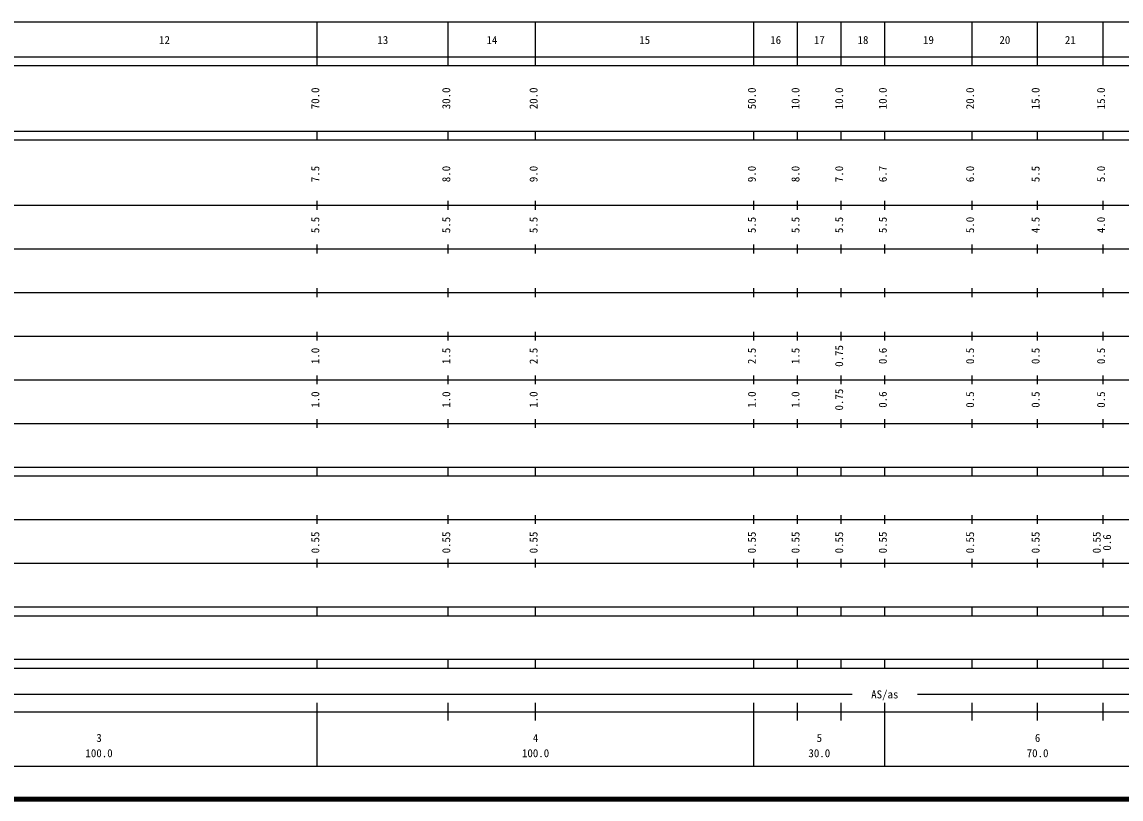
# Model space of a CAD drawing. Units: millimetres on the paper, enlarged 1000 times. Extents: x 40000 to 680000, y 20000 to 380000.
# Drawn here: x 300347 to 552114, y 20000 to 198000 of the extents above; entities that cross this region are included whole.
import ezdxf
from ezdxf.enums import TextEntityAlignment as Align

# ---------------------------------------------------------------- set-up
doc = ezdxf.new("R2010")
doc.units = ezdxf.units.MM
doc.header["$LTSCALE"] = 1000
doc.layers.add('M-TTL', color=2, linetype='Continuous', lineweight=140)
doc.layers.add('M-TTL-BAND', color=7, linetype='Continuous', lineweight=25)
doc.styles.add('ＭＳ ゴシック', font='')
doc.styles.get('ＭＳ ゴシック').set_extended_font_data('MS Gothic')

msp = doc.modelspace()

# ---------------------------------------------------------------- linework, layer by layer
at = {"layer": 'M-TTL'}
msp.add_line((40000, 20000), (680000, 20000), dxfattribs=at)
msp.add_line((40000, 20000), (680000, 20000), dxfattribs=at)
at = {"layer": 'M-TTL-BAND'}
for p, q in [((68000, 198000), (579000, 198000)), ((68000, 198000), (579000, 198000)), ((368000, 188000), (368000, 198000)), ((398000, 188000), (398000, 198000)), ((418000, 188000), (418000, 198000)), ((468000, 188000), (468000, 198000)), ((478000, 188000), (478000, 198000)), ((488000, 188000), (488000, 198000)), ((498000, 188000), (498000, 198000)), ((518000, 188000), (518000, 198000)), ((533000, 188000), (533000, 198000)), ((548000, 188000), (548000, 198000)), ((40000, 190000), (579000, 190000)), ((40000, 190000), (579000, 190000)), ((40000, 188000), (579000, 188000)), ((40000, 188000), (579000, 188000)), ((40000, 173000), (579000, 173000)), ((40000, 173000), (579000, 173000)), ((368000, 171000), (368000, 173000)), ((398000, 171000), (398000, 173000)), ((418000, 171000), (418000, 173000)), ((468000, 171000), (468000, 173000)), ((478000, 171000), (478000, 173000)), ((488000, 171000), (488000, 173000)), ((498000, 171000), (498000, 173000)), ((518000, 171000), (518000, 173000)), ((533000, 171000), (533000, 173000)), ((548000, 171000), (548000, 173000)), ((40000, 171000), (579000, 171000)), ((40000, 171000), (579000, 171000)), ((368000, 155000), (368000, 157000)), ((398000, 155000), (398000, 157000)), ((418000, 155000), (418000, 157000)), ((468000, 155000), (468000, 157000)), ((478000, 155000), (478000, 157000)), ((488000, 155000), (488000, 157000)), ((498000, 155000), (498000, 157000)), ((518000, 155000), (518000, 157000)), ((533000, 155000), (533000, 157000)), ((548000, 155000), (548000, 157000)), ((40000, 156000), (579000, 156000)), ((40000, 156000), (579000, 156000)), ((368000, 145000), (368000, 147000)), ((398000, 145000), (398000, 147000)), ((418000, 145000), (418000, 147000)), ((468000, 145000), (468000, 147000)), ((478000, 145000), (478000, 147000)), ((488000, 145000), (488000, 147000)), ((498000, 145000), (498000, 147000)), ((518000, 145000), (518000, 147000)), ((533000, 145000), (533000, 147000)), ((548000, 145000), (548000, 147000)), ((46000, 146000), (579000, 146000)), ((46000, 146000), (579000, 146000)), ((52000, 136000), (579000, 136000)), ((52000, 136000), (579000, 136000)), ((368000, 135000), (368000, 137000)), ((398000, 135000), (398000, 137000)), ((418000, 135000), (418000, 137000)), ((468000, 135000), (468000, 137000)), ((478000, 135000), (478000, 137000)), ((488000, 135000), (488000, 137000)), ((498000, 135000), (498000, 137000)), ((518000, 135000), (518000, 137000)), ((533000, 135000), (533000, 137000)), ((548000, 135000), (548000, 137000)), ((46000, 126000), (579000, 126000)), ((46000, 126000), (579000, 126000)), ((368000, 125000), (368000, 127000)), ((398000, 125000), (398000, 127000)), ((418000, 125000), (418000, 127000)), ((468000, 125000), (468000, 127000)), ((478000, 125000), (478000, 127000)), ((488000, 125000), (488000, 127000)), ((498000, 125000), (498000, 127000)), ((518000, 125000), (518000, 127000)), ((533000, 125000), (533000, 127000)), ((548000, 125000), (548000, 127000)), ((52000, 116000), (579000, 116000)), ((52000, 116000), (579000, 116000)), ((368000, 115000), (368000, 117000)), ((398000, 115000), (398000, 117000)), ((418000, 115000), (418000, 117000)), ((468000, 115000), (468000, 117000)), ((478000, 115000), (478000, 117000)), ((488000, 115000), (488000, 117000)), ((498000, 115000), (498000, 117000)), ((518000, 115000), (518000, 117000)), ((533000, 115000), (533000, 117000)), ((548000, 115000), (548000, 117000)), ((46000, 106000), (579000, 106000)), ((46000, 106000), (579000, 106000)), ((368000, 105000), (368000, 107000)), ((398000, 105000), (398000, 107000)), ((418000, 105000), (418000, 107000)), ((468000, 105000), (468000, 107000)), ((478000, 105000), (478000, 107000)), ((488000, 105000), (488000, 107000)), ((498000, 105000), (498000, 107000)), ((518000, 105000), (518000, 107000)), ((533000, 105000), (533000, 107000)), ((548000, 105000), (548000, 107000)), ((40000, 96000), (579000, 96000)), ((40000, 96000), (579000, 96000)), ((368000, 94000), (368000, 96000)), ((398000, 94000), (398000, 96000)), ((418000, 94000), (418000, 96000)), ((468000, 94000), (468000, 96000)), ((478000, 94000), (478000, 96000)), ((488000, 94000), (488000, 96000)), ((498000, 94000), (498000, 96000)), ((518000, 94000), (518000, 96000)), ((533000, 94000), (533000, 96000)), ((548000, 94000), (548000, 96000)), ((40000, 94000), (579000, 94000)), ((40000, 94000), (579000, 94000)), ((49000, 84000), (579000, 84000)), ((49000, 84000), (579000, 84000)), ((368000, 83000), (368000, 85000)), ((398000, 83000), (398000, 85000)), ((418000, 83000), (418000, 85000)), ((468000, 83000), (468000, 85000)), ((478000, 83000), (478000, 85000)), ((488000, 83000), (488000, 85000)), ((498000, 83000), (498000, 85000)), ((518000, 83000), (518000, 85000)), ((533000, 83000), (533000, 85000)), ((548000, 83000), (548000, 85000)), ((40000, 74000), (579000, 74000)), ((40000, 74000), (579000, 74000)), ((368000, 73000), (368000, 75000)), ((398000, 73000), (398000, 75000)), ((418000, 73000), (418000, 75000)), ((468000, 73000), (468000, 75000)), ((478000, 73000), (478000, 75000)), ((488000, 73000), (488000, 75000)), ((498000, 73000), (498000, 75000)), ((518000, 73000), (518000, 75000)), ((533000, 73000), (533000, 75000)), ((548000, 73000), (548000, 75000)), ((40000, 64000), (579000, 64000)), ((40000, 64000), (579000, 64000)), ((368000, 62000), (368000, 64000)), ((398000, 62000), (398000, 64000)), ((418000, 62000), (418000, 64000)), ((468000, 62000), (468000, 64000)), ((478000, 62000), (478000, 64000)), ((488000, 62000), (488000, 64000)), ((498000, 62000), (498000, 64000)), ((518000, 62000), (518000, 64000)), ((533000, 62000), (533000, 64000)), ((548000, 62000), (548000, 64000)), ((40000, 62000), (579000, 62000)), ((40000, 62000), (579000, 62000)), ((40000, 52000), (579000, 52000)), ((40000, 52000), (579000, 52000)), ((368000, 50000), (368000, 52000)), ((398000, 50000), (398000, 52000)), ((418000, 50000), (418000, 52000)), ((468000, 50000), (468000, 52000)), ((478000, 50000), (478000, 52000)), ((488000, 50000), (488000, 52000)), ((498000, 50000), (498000, 52000)), ((518000, 50000), (518000, 52000)), ((533000, 50000), (533000, 52000)), ((548000, 50000), (548000, 52000)), ((40000, 50000), (579000, 50000)), ((40000, 50000), (579000, 50000)), ((71000, 44000), (490500, 44000)), ((505500, 44000), (565000, 44000)), ((368000, 27500), (368000, 42000)), ((398000, 38000), (398000, 42000)), ((418000, 38000), (418000, 42000)), ((468000, 27500), (468000, 42000)), ((478000, 38000), (478000, 42000)), ((488000, 38000), (488000, 42000)), ((498000, 27500), (498000, 42000)), ((518000, 38000), (518000, 42000)), ((533000, 38000), (533000, 42000)), ((548000, 38000), (548000, 42000)), ((40000, 40000), (579000, 40000)), ((40000, 40000), (579000, 40000)), ((68000, 27500), (579000, 27500)), ((68000, 27500), (579000, 27500))]:
    msp.add_line(p, q, dxfattribs=at)

# ---------------------------------------------------------------- texts
at = {"layer": 'M-TTL-BAND', "style": 'ＭＳ ゴシック'}
for s, p in [('12', (333000, 192405)), ('13', (383000, 192405)), ('14', (408000, 192405)), ('15', (443000, 192405)), ('16', (473000, 192405)), ('17', (483000, 192405)), ('18', (493000, 192405)), ('19', (508000, 192405)), ('20', (525500, 192405)), ('21', (540500, 192405)), ('AS/as', (498000, 42500)), ('3', (318000, 32523)), ('4', (418000, 32523)), ('5', (483000, 32523)), ('6', (533000, 32523)), ('100.0', (318000, 29033)), ('100.0', (418000, 29033)), ('30.0', (483000, 29033)), ('70.0', (533000, 29033))]:
    msp.add_text(s, height=1833, dxfattribs=at).set_placement(p, align=Align.BOTTOM_CENTER)
for s, p in [('70.0', (369000, 180500)), ('30.0', (399000, 180500)), ('20.0', (419000, 180500)), ('50.0', (469000, 180500)), ('10.0', (479000, 180500)), ('10.0', (489000, 180500)), ('10.0', (499000, 180500)), ('20.0', (519000, 180500)), ('15.0', (534000, 180500)), ('15.0', (549000, 180500)), ('7.5', (369000, 163174)), ('8.0', (399000, 163174)), ('9.0', (419000, 163174)), ('9.0', (469000, 163174)), ('8.0', (479000, 163174)), ('7.0', (489000, 163174)), ('6.7', (499000, 163174)), ('6.0', (519000, 163174)), ('5.5', (534000, 163174)), ('5.0', (549000, 163174)), ('5.5', (369000, 151500)), ('5.5', (399000, 151500)), ('5.5', (419000, 151500)), ('5.5', (469000, 151500)), ('5.5', (479000, 151500)), ('5.5', (489000, 151500)), ('5.5', (499000, 151500)), ('5.0', (519000, 151500)), ('4.5', (534000, 151500)), ('4.0', (549000, 151500)), ('0.75', (489000, 121500)), ('1.0', (369000, 121500)), ('1.5', (399000, 121500)), ('2.5', (419000, 121500)), ('2.5', (469000, 121500)), ('1.5', (479000, 121500)), ('0.6', (499000, 121500)), ('0.5', (519000, 121500)), ('0.5', (534000, 121500)), ('0.5', (549000, 121500)), ('0.75', (489000, 111500)), ('1.0', (369000, 111500)), ('1.0', (399000, 111500)), ('1.0', (419000, 111500)), ('1.0', (469000, 111500)), ('1.0', (479000, 111500)), ('0.6', (499000, 111500)), ('0.5', (519000, 111500)), ('0.5', (534000, 111500)), ('0.5', (549000, 111500)), ('0.55', (369000, 78764)), ('0.55', (399000, 78764)), ('0.55', (419000, 78764)), ('0.55', (469000, 78764)), ('0.55', (479000, 78764)), ('0.55', (489000, 78764)), ('0.55', (499000, 78764)), ('0.55', (519000, 78764)), ('0.55', (534000, 78764)), ('0.55', (548000, 78764)), ('0.6', (550370, 78764))]:
    msp.add_text(s, height=1833, rotation=90, dxfattribs=at).set_placement(p, align=Align.BOTTOM_CENTER)

doc.saveas('drawing.dxf')
